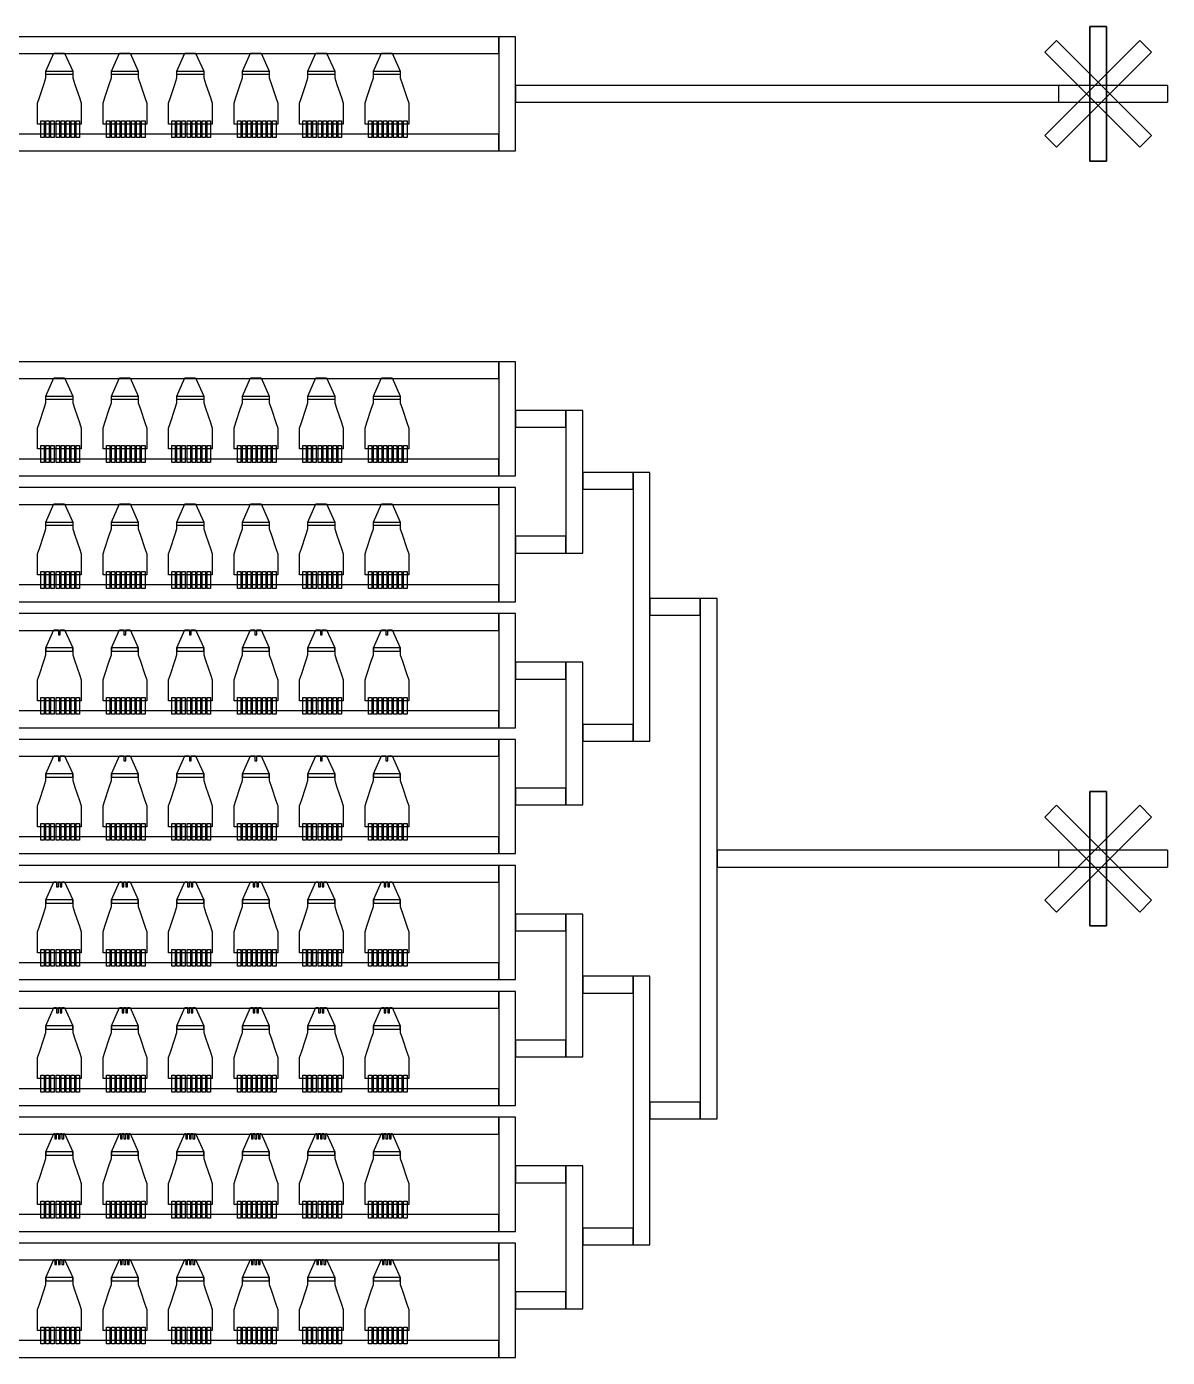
# Model space of a CAD drawing. Extents: x -45.2 to 45.2, y -25 to 2.
# Drawn here: x 8.53 to 15.33, y -24.98 to -17.05 of the extents above; entities that cross this region are included whole.
import ezdxf

# ---------------------------------------------------------------- set-up
doc = ezdxf.new("R2010")
doc.units = 0
doc.header["$MEASUREMENT"] = 0
for name, color, linetype in [('CHAMBERS', 3, 'Continuous'), ('FLOW', 4, 'Continuous'), ('SIEVE', 2, 'Continuous'), ('SPOTS', 4, 'Continuous')]:
    doc.layers.add(name, color=color, linetype=linetype)

# ---------------------------------------------------------------- blocks, each defined once
blk = doc.blocks.new('*U33')
at = {"layer": 'CHAMBERS', "linetype": 'Continuous'}
for p, q in [((0.1192, -0.014), (0.1192, -0.014)), ((0.13, -0.0927), (0.13, -0.0927))]:
    blk.add_line(p, q, dxfattribs=at)
blk.add_lwpolyline([(-0.08, 0.1035), (-0.08, 0.1435), (-0.0322, 0.2515), (0.0313, 0.2515), (0.08, 0.1435), (0.08, 0.1235), (-0.08, 0.1235), (-0.08, 0.1435), (-0.0675, 0.1435), (-0.0225, 0.1435), (0, 0.1435), (0, 0.1435), (0.0225, 0.1435), (0.0675, 0.1435), (0.08, 0.1435), (0.08, 0.1435), (0.08, 0.1035), (0.0929, 0.0648), (0.1192, -0.014), (0.13, -0.0465), (0.13, -0.0927), (0.13, -0.1715), (0.065, -0.1715), (0, -0.1715), (-0.065, -0.1715), (-0.13, -0.1715), (-0.13, -0.0927), (-0.13, -0.0465), (-0.1192, -0.014), (-0.0929, 0.0648)], close=True, dxfattribs=at)
at = {"layer": 'FLOW', "linetype": 'Continuous'}
blk.add_line((-0.08, 0.1235), (-0.08, 0.1235), dxfattribs=at)
at = {"layer": 'SIEVE', "linetype": 'Continuous'}
for points in [[(-0.11, -0.2515), (-0.11, -0.2515), (-0.11, -0.1515), (-0.09, -0.1515), (-0.09, -0.2515)], [(-0.08, -0.2515), (-0.08, -0.2515), (-0.08, -0.1515), (-0.06, -0.1515), (-0.06, -0.2515)], [(-0.05, -0.2515), (-0.05, -0.2515), (-0.05, -0.1515), (-0.03, -0.1515), (-0.03, -0.2515)], [(-0.02, -0.2515), (-0.02, -0.2515), (-0.02, -0.1515), (0, -0.1515), (0, -0.2515)], [(0.01, -0.2515), (0.01, -0.2515), (0.01, -0.1515), (0.03, -0.1515), (0.03, -0.2515)], [(0.04, -0.2515), (0.04, -0.2515), (0.04, -0.1515), (0.06, -0.1515), (0.06, -0.2515)], [(0.07, -0.2515), (0.07, -0.2515), (0.07, -0.1515), (0.09, -0.1515), (0.09, -0.2515)], [(0.1, -0.2515), (0.1, -0.2515), (0.1, -0.1515), (0.12, -0.1515), (0.12, -0.2515)]]:
    blk.add_lwpolyline(points, close=True, dxfattribs=at)
blk = doc.blocks.new('*U34')
at = {"layer": 'FLOW', "color": 0, "linetype": 'ByBlock', "lineweight": -2, "transparency": 16777216}
for p in [(16.38, 0), (16.77, 0), (17.16, 0), (17.55, 0), (17.94, 0), (18.33, 0)]:
    blk.add_blockref('*U33', p, dxfattribs=at)
blk = doc.blocks.new('*U50')
at = {"layer": 'CHAMBERS', "linetype": 'Continuous'}
for p, q in [((0, 0.1435), (0, 0.1435)), ((0.08, 0.1435), (0.08, 0.1435)), ((0.1192, -0.014), (0.1192, -0.014)), ((0.13, -0.0927), (0.13, -0.0927))]:
    blk.add_line(p, q, dxfattribs=at)
for points in [[(0.0313, 0.2515), (0.08, 0.1435), (0.08, 0.1035), (0.0929, 0.0648), (0.1192, -0.014), (0.13, -0.0465), (0.13, -0.0927), (0.13, -0.1715), (0.065, -0.1715), (0, -0.1715), (-0.065, -0.1715), (-0.13, -0.1715), (-0.13, -0.0927), (-0.13, -0.0465), (-0.1192, -0.014), (-0.0929, 0.0648), (-0.08, 0.1035), (-0.08, 0.1435), (-0.0322, 0.2515), (-0.0058, 0.2515), (-0.0057, 0.2209), (0.0049, 0.2209), (0.0048, 0.2515), (0.0313, 0.2515)], [(-0.08, 0.1235), (0.08, 0.1235), (0.08, 0.1435), (0.0675, 0.1435), (0.0225, 0.1435), (0, 0.1435), (-0.0225, 0.1435), (-0.0675, 0.1435), (-0.08, 0.1435)]]:
    blk.add_lwpolyline(points, close=True, dxfattribs=at)
at = {"layer": 'FLOW', "linetype": 'Continuous'}
blk.add_line((-0.08, 0.1235), (-0.08, 0.1235), dxfattribs=at)
at = {"layer": 'SIEVE', "linetype": 'Continuous'}
for points in [[(-0.11, -0.2515), (-0.11, -0.2515), (-0.11, -0.1515), (-0.09, -0.1515), (-0.09, -0.2515)], [(-0.08, -0.2515), (-0.08, -0.2515), (-0.08, -0.1515), (-0.06, -0.1515), (-0.06, -0.2515)], [(-0.05, -0.2515), (-0.05, -0.2515), (-0.05, -0.1515), (-0.03, -0.1515), (-0.03, -0.2515)], [(-0.02, -0.2515), (-0.02, -0.2515), (-0.02, -0.1515), (0, -0.1515), (0, -0.2515)], [(0.01, -0.2515), (0.01, -0.2515), (0.01, -0.1515), (0.03, -0.1515), (0.03, -0.2515)], [(0.04, -0.2515), (0.04, -0.2515), (0.04, -0.1515), (0.06, -0.1515), (0.06, -0.2515)], [(0.07, -0.2515), (0.07, -0.2515), (0.07, -0.1515), (0.09, -0.1515), (0.09, -0.2515)], [(0.1, -0.2515), (0.1, -0.2515), (0.1, -0.1515), (0.12, -0.1515), (0.12, -0.2515)]]:
    blk.add_lwpolyline(points, close=True, dxfattribs=at)
blk = doc.blocks.new('*U51')
at = {"layer": 'SPOTS', "color": 0, "linetype": 'ByBlock', "lineweight": -2, "transparency": 16777216}
for p in [(16.38, 0), (16.77, 0), (17.16, 0), (17.55, 0), (17.94, 0), (18.33, 0)]:
    blk.add_blockref('*U50', p, dxfattribs=at)
blk = doc.blocks.new('*U53')
at = {"layer": 'CHAMBERS', "linetype": 'Continuous'}
for p, q in [((0, 0.1435), (0, 0.1435)), ((0.08, 0.1435), (0.08, 0.1435)), ((0.1192, -0.014), (0.1192, -0.014)), ((0.13, -0.0927), (0.13, -0.0927))]:
    blk.add_line(p, q, dxfattribs=at)
for points in [[(0.0313, 0.2515), (0.08, 0.1435), (0.08, 0.1035), (0.0929, 0.0648), (0.1192, -0.014), (0.13, -0.0465), (0.13, -0.0927), (0.13, -0.1715), (0.065, -0.1715), (0, -0.1715), (-0.065, -0.1715), (-0.13, -0.1715), (-0.13, -0.0927), (-0.13, -0.0465), (-0.1192, -0.014), (-0.0929, 0.0648), (-0.08, 0.1035), (-0.08, 0.1435), (-0.0322, 0.2515), (-0.0058, 0.2515), (-0.0057, 0.2209), (0.0049, 0.2209), (0.0048, 0.2515), (0.0313, 0.2515)], [(-0.08, 0.1235), (0.08, 0.1235), (0.08, 0.1435), (0.0675, 0.1435), (0.0225, 0.1435), (0, 0.1435), (-0.0225, 0.1435), (-0.0675, 0.1435), (-0.08, 0.1435)]]:
    blk.add_lwpolyline(points, close=True, dxfattribs=at)
at = {"layer": 'FLOW', "linetype": 'Continuous'}
blk.add_line((-0.08, 0.1235), (-0.08, 0.1235), dxfattribs=at)
at = {"layer": 'SIEVE', "linetype": 'Continuous'}
for points in [[(-0.11, -0.2515), (-0.11, -0.2515), (-0.11, -0.1515), (-0.09, -0.1515), (-0.09, -0.2515)], [(-0.08, -0.2515), (-0.08, -0.2515), (-0.08, -0.1515), (-0.06, -0.1515), (-0.06, -0.2515)], [(-0.05, -0.2515), (-0.05, -0.2515), (-0.05, -0.1515), (-0.03, -0.1515), (-0.03, -0.2515)], [(-0.02, -0.2515), (-0.02, -0.2515), (-0.02, -0.1515), (0, -0.1515), (0, -0.2515)], [(0.01, -0.2515), (0.01, -0.2515), (0.01, -0.1515), (0.03, -0.1515), (0.03, -0.2515)], [(0.04, -0.2515), (0.04, -0.2515), (0.04, -0.1515), (0.06, -0.1515), (0.06, -0.2515)], [(0.07, -0.2515), (0.07, -0.2515), (0.07, -0.1515), (0.09, -0.1515), (0.09, -0.2515)], [(0.1, -0.2515), (0.1, -0.2515), (0.1, -0.1515), (0.12, -0.1515), (0.12, -0.2515)]]:
    blk.add_lwpolyline(points, close=True, dxfattribs=at)
blk = doc.blocks.new('*U54')
at = {"layer": 'SPOTS', "color": 0, "linetype": 'ByBlock', "lineweight": -2, "transparency": 16777216}
for p in [(16.38, 0), (16.77, 0), (17.16, 0), (17.55, 0), (17.94, 0), (18.33, 0)]:
    blk.add_blockref('*U53', p, dxfattribs=at)
blk = doc.blocks.new('*U55')
at = {"layer": 'CHAMBERS', "linetype": 'Continuous'}
for p, q in [((0, 0.1435), (0, 0.1435)), ((0.08, 0.1435), (0.08, 0.1435)), ((0.1192, -0.014), (0.1192, -0.014)), ((0.13, -0.0927), (0.13, -0.0927))]:
    blk.add_line(p, q, dxfattribs=at)
for points in [[(0.0313, 0.2515), (0.08, 0.1435), (0.08, 0.1035), (0.0929, 0.0648), (0.1192, -0.014), (0.13, -0.0465), (0.13, -0.0927), (0.13, -0.1715), (0.065, -0.1715), (0, -0.1715), (-0.065, -0.1715), (-0.13, -0.1715), (-0.13, -0.0927), (-0.13, -0.0465), (-0.1192, -0.014), (-0.0929, 0.0648), (-0.08, 0.1035), (-0.08, 0.1435), (-0.0322, 0.2515), (-0.0164, 0.2515), (-0.0163, 0.2209), (-0.0057, 0.2209), (-0.0057, 0.2514), (0.0049, 0.2514), (0.0049, 0.2209), (0.0155, 0.2209), (0.0155, 0.2514), (0.0313, 0.2515)], [(0.0675, 0.1435), (0.0225, 0.1435), (0, 0.1435), (-0.0225, 0.1435), (-0.0675, 0.1435), (-0.08, 0.1435), (-0.08, 0.1235), (0.08, 0.1235), (0.08, 0.1435)]]:
    blk.add_lwpolyline(points, close=True, dxfattribs=at)
at = {"layer": 'FLOW', "linetype": 'Continuous'}
blk.add_line((-0.08, 0.1235), (-0.08, 0.1235), dxfattribs=at)
at = {"layer": 'SIEVE', "linetype": 'Continuous'}
for points in [[(-0.11, -0.2515), (-0.11, -0.2515), (-0.11, -0.1515), (-0.09, -0.1515), (-0.09, -0.2515)], [(-0.08, -0.2515), (-0.08, -0.2515), (-0.08, -0.1515), (-0.06, -0.1515), (-0.06, -0.2515)], [(-0.05, -0.2515), (-0.05, -0.2515), (-0.05, -0.1515), (-0.03, -0.1515), (-0.03, -0.2515)], [(-0.02, -0.2515), (-0.02, -0.2515), (-0.02, -0.1515), (0, -0.1515), (0, -0.2515)], [(0.01, -0.2515), (0.01, -0.2515), (0.01, -0.1515), (0.03, -0.1515), (0.03, -0.2515)], [(0.04, -0.2515), (0.04, -0.2515), (0.04, -0.1515), (0.06, -0.1515), (0.06, -0.2515)], [(0.07, -0.2515), (0.07, -0.2515), (0.07, -0.1515), (0.09, -0.1515), (0.09, -0.2515)], [(0.1, -0.2515), (0.1, -0.2515), (0.1, -0.1515), (0.12, -0.1515), (0.12, -0.2515)]]:
    blk.add_lwpolyline(points, close=True, dxfattribs=at)
blk = doc.blocks.new('*U56')
at = {"layer": 'SPOTS', "color": 0, "linetype": 'ByBlock', "lineweight": -2, "transparency": 16777216}
for p in [(16.38, 0), (16.77, 0), (17.16, 0), (17.55, 0), (17.94, 0), (18.33, 0)]:
    blk.add_blockref('*U55', p, dxfattribs=at)
blk = doc.blocks.new('*U58')
at = {"layer": 'CHAMBERS', "linetype": 'Continuous'}
for p, q in [((0, 0.1435), (0, 0.1435)), ((0.08, 0.1435), (0.08, 0.1435)), ((0.1192, -0.014), (0.1192, -0.014)), ((0.13, -0.0927), (0.13, -0.0927))]:
    blk.add_line(p, q, dxfattribs=at)
for points in [[(0.0313, 0.2515), (0.08, 0.1435), (0.08, 0.1035), (0.0929, 0.0648), (0.1192, -0.014), (0.13, -0.0465), (0.13, -0.0927), (0.13, -0.1715), (0.065, -0.1715), (0, -0.1715), (-0.065, -0.1715), (-0.13, -0.1715), (-0.13, -0.0927), (-0.13, -0.0465), (-0.1192, -0.014), (-0.0929, 0.0648), (-0.08, 0.1035), (-0.08, 0.1435), (-0.0322, 0.2515), (-0.0164, 0.2515), (-0.0163, 0.2209), (-0.0057, 0.2209), (-0.0057, 0.2514), (0.0049, 0.2514), (0.0049, 0.2209), (0.0155, 0.2209), (0.0155, 0.2514), (0.0313, 0.2515)], [(0.0675, 0.1435), (0.0225, 0.1435), (0, 0.1435), (-0.0225, 0.1435), (-0.0675, 0.1435), (-0.08, 0.1435), (-0.08, 0.1235), (0.08, 0.1235), (0.08, 0.1435)]]:
    blk.add_lwpolyline(points, close=True, dxfattribs=at)
at = {"layer": 'FLOW', "linetype": 'Continuous'}
blk.add_line((-0.08, 0.1235), (-0.08, 0.1235), dxfattribs=at)
at = {"layer": 'SIEVE', "linetype": 'Continuous'}
for points in [[(-0.11, -0.2515), (-0.11, -0.2515), (-0.11, -0.1515), (-0.09, -0.1515), (-0.09, -0.2515)], [(-0.08, -0.2515), (-0.08, -0.2515), (-0.08, -0.1515), (-0.06, -0.1515), (-0.06, -0.2515)], [(-0.05, -0.2515), (-0.05, -0.2515), (-0.05, -0.1515), (-0.03, -0.1515), (-0.03, -0.2515)], [(-0.02, -0.2515), (-0.02, -0.2515), (-0.02, -0.1515), (0, -0.1515), (0, -0.2515)], [(0.01, -0.2515), (0.01, -0.2515), (0.01, -0.1515), (0.03, -0.1515), (0.03, -0.2515)], [(0.04, -0.2515), (0.04, -0.2515), (0.04, -0.1515), (0.06, -0.1515), (0.06, -0.2515)], [(0.07, -0.2515), (0.07, -0.2515), (0.07, -0.1515), (0.09, -0.1515), (0.09, -0.2515)], [(0.1, -0.2515), (0.1, -0.2515), (0.1, -0.1515), (0.12, -0.1515), (0.12, -0.2515)]]:
    blk.add_lwpolyline(points, close=True, dxfattribs=at)
blk = doc.blocks.new('*U59')
at = {"layer": 'SPOTS', "color": 0, "linetype": 'ByBlock', "lineweight": -2, "transparency": 16777216}
for p in [(16.38, 0), (16.77, 0), (17.16, 0), (17.55, 0), (17.94, 0), (18.33, 0)]:
    blk.add_blockref('*U58', p, dxfattribs=at)
blk = doc.blocks.new('*U60')
at = {"layer": 'CHAMBERS', "linetype": 'Continuous'}
for p, q in [((0, 0.1435), (0, 0.1435)), ((0.08, 0.1435), (0.08, 0.1435)), ((0.1192, -0.014), (0.1192, -0.014)), ((0.13, -0.0928), (0.13, -0.0928))]:
    blk.add_line(p, q, dxfattribs=at)
for points in [[(0.065, -0.1715), (0, -0.1715), (-0.065, -0.1715), (-0.13, -0.1715), (-0.13, -0.0928), (-0.13, -0.0465), (-0.1192, -0.014), (-0.0929, 0.0647), (-0.08, 0.1035), (-0.08, 0.1435), (-0.0322, 0.2514), (-0.0269, 0.2514), (-0.0269, 0.2209), (-0.0163, 0.221), (-0.0163, 0.2515), (-0.0057, 0.2515), (-0.0057, 0.221), (0.0049, 0.221), (0.0049, 0.2515), (0.0155, 0.2515), (0.0155, 0.221), (0.0261, 0.221), (0.026, 0.2514), (0.0313, 0.2514), (0.08, 0.1435), (0.08, 0.1035), (0.0929, 0.0647), (0.1192, -0.014), (0.13, -0.0465), (0.13, -0.0928), (0.13, -0.1715)], [(-0.0225, 0.1435), (-0.0675, 0.1435), (-0.08, 0.1435), (-0.08, 0.1235), (0.08, 0.1235), (0.08, 0.1435), (0.0675, 0.1435), (0.0225, 0.1435), (0, 0.1435)]]:
    blk.add_lwpolyline(points, close=True, dxfattribs=at)
at = {"layer": 'FLOW', "linetype": 'Continuous'}
blk.add_line((-0.08, 0.1235), (-0.08, 0.1235), dxfattribs=at)
at = {"layer": 'SIEVE', "linetype": 'Continuous'}
for points in [[(-0.11, -0.2515), (-0.11, -0.2515), (-0.11, -0.1515), (-0.09, -0.1515), (-0.09, -0.2515)], [(-0.08, -0.2515), (-0.08, -0.2515), (-0.08, -0.1515), (-0.06, -0.1515), (-0.06, -0.2515)], [(-0.05, -0.2515), (-0.05, -0.2515), (-0.05, -0.1515), (-0.03, -0.1515), (-0.03, -0.2515)], [(-0.02, -0.2515), (-0.02, -0.2515), (-0.02, -0.1515), (0, -0.1515), (0, -0.2515)], [(0.01, -0.2515), (0.01, -0.2515), (0.01, -0.1515), (0.03, -0.1515), (0.03, -0.2515)], [(0.04, -0.2515), (0.04, -0.2515), (0.04, -0.1515), (0.06, -0.1515), (0.06, -0.2515)], [(0.07, -0.2515), (0.07, -0.2515), (0.07, -0.1515), (0.09, -0.1515), (0.09, -0.2515)], [(0.1, -0.2515), (0.1, -0.2515), (0.1, -0.1515), (0.12, -0.1515), (0.12, -0.2515)]]:
    blk.add_lwpolyline(points, close=True, dxfattribs=at)
blk = doc.blocks.new('*U61')
at = {"layer": 'SPOTS', "color": 0, "linetype": 'ByBlock', "lineweight": -2, "transparency": 16777216}
for p in [(16.38, 0), (16.77, 0), (17.16, 0), (17.55, 0), (17.94, 0), (18.33, 0)]:
    blk.add_blockref('*U60', p, dxfattribs=at)
blk = doc.blocks.new('*U63')
at = {"layer": 'CHAMBERS', "linetype": 'Continuous'}
for p, q in [((0, 0.1435), (0, 0.1435)), ((0.08, 0.1435), (0.08, 0.1435)), ((0.1192, -0.014), (0.1192, -0.014)), ((0.13, -0.0928), (0.13, -0.0928))]:
    blk.add_line(p, q, dxfattribs=at)
for points in [[(0.065, -0.1715), (0, -0.1715), (-0.065, -0.1715), (-0.13, -0.1715), (-0.13, -0.0928), (-0.13, -0.0465), (-0.1192, -0.014), (-0.0929, 0.0647), (-0.08, 0.1035), (-0.08, 0.1435), (-0.0322, 0.2514), (-0.0269, 0.2514), (-0.0269, 0.2209), (-0.0163, 0.221), (-0.0163, 0.2515), (-0.0057, 0.2515), (-0.0057, 0.221), (0.0049, 0.221), (0.0049, 0.2515), (0.0155, 0.2515), (0.0155, 0.221), (0.0261, 0.221), (0.026, 0.2514), (0.0313, 0.2514), (0.08, 0.1435), (0.08, 0.1035), (0.0929, 0.0647), (0.1192, -0.014), (0.13, -0.0465), (0.13, -0.0928), (0.13, -0.1715)], [(-0.0225, 0.1435), (-0.0675, 0.1435), (-0.08, 0.1435), (-0.08, 0.1235), (0.08, 0.1235), (0.08, 0.1435), (0.0675, 0.1435), (0.0225, 0.1435), (0, 0.1435)]]:
    blk.add_lwpolyline(points, close=True, dxfattribs=at)
at = {"layer": 'FLOW', "linetype": 'Continuous'}
blk.add_line((-0.08, 0.1235), (-0.08, 0.1235), dxfattribs=at)
at = {"layer": 'SIEVE', "linetype": 'Continuous'}
for points in [[(-0.11, -0.2515), (-0.11, -0.2515), (-0.11, -0.1515), (-0.09, -0.1515), (-0.09, -0.2515)], [(-0.08, -0.2515), (-0.08, -0.2515), (-0.08, -0.1515), (-0.06, -0.1515), (-0.06, -0.2515)], [(-0.05, -0.2515), (-0.05, -0.2515), (-0.05, -0.1515), (-0.03, -0.1515), (-0.03, -0.2515)], [(-0.02, -0.2515), (-0.02, -0.2515), (-0.02, -0.1515), (0, -0.1515), (0, -0.2515)], [(0.01, -0.2515), (0.01, -0.2515), (0.01, -0.1515), (0.03, -0.1515), (0.03, -0.2515)], [(0.04, -0.2515), (0.04, -0.2515), (0.04, -0.1515), (0.06, -0.1515), (0.06, -0.2515)], [(0.07, -0.2515), (0.07, -0.2515), (0.07, -0.1515), (0.09, -0.1515), (0.09, -0.2515)], [(0.1, -0.2515), (0.1, -0.2515), (0.1, -0.1515), (0.12, -0.1515), (0.12, -0.2515)]]:
    blk.add_lwpolyline(points, close=True, dxfattribs=at)
blk = doc.blocks.new('*U64')
at = {"layer": 'SPOTS', "color": 0, "linetype": 'ByBlock', "lineweight": -2, "transparency": 16777216}
for p in [(16.38, 0), (16.77, 0), (17.16, 0), (17.55, 0), (17.94, 0), (18.33, 0)]:
    blk.add_blockref('*U63', p, dxfattribs=at)
blk = doc.blocks.new('*U78')
at = {"layer": 'CHAMBERS', "linetype": 'Continuous'}
for p, q in [((0.1192, -0.014), (0.1192, -0.014)), ((0.13, -0.0927), (0.13, -0.0927))]:
    blk.add_line(p, q, dxfattribs=at)
blk.add_lwpolyline([(-0.08, 0.1035), (-0.08, 0.1435), (-0.0322, 0.2515), (0.0313, 0.2515), (0.08, 0.1435), (0.08, 0.1235), (-0.08, 0.1235), (-0.08, 0.1435), (-0.0675, 0.1435), (-0.0225, 0.1435), (0, 0.1435), (0, 0.1435), (0.0225, 0.1435), (0.0675, 0.1435), (0.08, 0.1435), (0.08, 0.1435), (0.08, 0.1035), (0.0929, 0.0648), (0.1192, -0.014), (0.13, -0.0465), (0.13, -0.0927), (0.13, -0.1715), (0.065, -0.1715), (0, -0.1715), (-0.065, -0.1715), (-0.13, -0.1715), (-0.13, -0.0927), (-0.13, -0.0465), (-0.1192, -0.014), (-0.0929, 0.0648)], close=True, dxfattribs=at)
at = {"layer": 'FLOW', "linetype": 'Continuous'}
blk.add_line((-0.08, 0.1235), (-0.08, 0.1235), dxfattribs=at)
at = {"layer": 'SIEVE', "linetype": 'Continuous'}
for points in [[(-0.11, -0.2515), (-0.11, -0.2515), (-0.11, -0.1515), (-0.09, -0.1515), (-0.09, -0.2515)], [(-0.08, -0.2515), (-0.08, -0.2515), (-0.08, -0.1515), (-0.06, -0.1515), (-0.06, -0.2515)], [(-0.05, -0.2515), (-0.05, -0.2515), (-0.05, -0.1515), (-0.03, -0.1515), (-0.03, -0.2515)], [(-0.02, -0.2515), (-0.02, -0.2515), (-0.02, -0.1515), (0, -0.1515), (0, -0.2515)], [(0.01, -0.2515), (0.01, -0.2515), (0.01, -0.1515), (0.03, -0.1515), (0.03, -0.2515)], [(0.04, -0.2515), (0.04, -0.2515), (0.04, -0.1515), (0.06, -0.1515), (0.06, -0.2515)], [(0.07, -0.2515), (0.07, -0.2515), (0.07, -0.1515), (0.09, -0.1515), (0.09, -0.2515)], [(0.1, -0.2515), (0.1, -0.2515), (0.1, -0.1515), (0.12, -0.1515), (0.12, -0.2515)]]:
    blk.add_lwpolyline(points, close=True, dxfattribs=at)
blk = doc.blocks.new('*U80')
at = {"layer": 'FLOW', "color": 0, "linetype": 'ByBlock', "lineweight": -2, "transparency": 16777216}
for p in [(16.38, 0), (16.77, 0), (17.16, 0), (17.55, 0), (17.94, 0), (18.33, 0)]:
    blk.add_blockref('*U78', p, dxfattribs=at)

msp = doc.modelspace()

# ---------------------------------------------------------------- linework, layer by layer
at = {"layer": 'CHAMBERS', "linetype": 'Continuous'}
for p, q in [((8.8492, -20.1625), (8.8492, -20.1625)), ((9.2392, -20.1625), (9.2392, -20.1625)), ((9.6292, -20.1625), (9.6292, -20.1625)), ((10.0192, -20.1625), (10.0192, -20.1625)), ((10.4092, -20.1625), (10.4092, -20.1625)), ((10.7992, -20.1625), (10.7992, -20.1625)), ((8.86, -20.2413), (8.86, -20.2413)), ((9.25, -20.2413), (9.25, -20.2413)), ((9.64, -20.2413), (9.64, -20.2413)), ((10.03, -20.2413), (10.03, -20.2413)), ((10.42, -20.2413), (10.42, -20.2413)), ((10.81, -20.2413), (10.81, -20.2413))]:
    msp.add_line(p, q, dxfattribs=at)
for points in [[(8.65, -20.045), (8.65, -20.005), (8.6978, -19.897), (8.7613, -19.897), (8.81, -20.005), (8.81, -20.025), (8.65, -20.025), (8.65, -20.005), (8.6625, -20.005), (8.7075, -20.005), (8.73, -20.005), (8.73, -20.005), (8.7525, -20.005), (8.7975, -20.005), (8.81, -20.005), (8.81, -20.005), (8.81, -20.045), (8.8229, -20.0837), (8.8492, -20.1625), (8.86, -20.195), (8.86, -20.2413), (8.86, -20.32), (8.795, -20.32), (8.73, -20.32), (8.665, -20.32), (8.6, -20.32), (8.6, -20.2413), (8.6, -20.195), (8.6108, -20.1625), (8.6371, -20.0837)], [(9.04, -20.045), (9.04, -20.005), (9.0878, -19.897), (9.1513, -19.897), (9.2, -20.005), (9.2, -20.025), (9.04, -20.025), (9.04, -20.005), (9.0525, -20.005), (9.0975, -20.005), (9.12, -20.005), (9.12, -20.005), (9.1425, -20.005), (9.1875, -20.005), (9.2, -20.005), (9.2, -20.005), (9.2, -20.045), (9.2129, -20.0837), (9.2392, -20.1625), (9.25, -20.195), (9.25, -20.2413), (9.25, -20.32), (9.185, -20.32), (9.12, -20.32), (9.055, -20.32), (8.99, -20.32), (8.99, -20.2413), (8.99, -20.195), (9.0008, -20.1625), (9.0271, -20.0837)], [(9.43, -20.045), (9.43, -20.005), (9.4778, -19.897), (9.5413, -19.897), (9.59, -20.005), (9.59, -20.025), (9.43, -20.025), (9.43, -20.005), (9.4425, -20.005), (9.4875, -20.005), (9.51, -20.005), (9.51, -20.005), (9.5325, -20.005), (9.5775, -20.005), (9.59, -20.005), (9.59, -20.005), (9.59, -20.045), (9.6029, -20.0837), (9.6292, -20.1625), (9.64, -20.195), (9.64, -20.2413), (9.64, -20.32), (9.575, -20.32), (9.51, -20.32), (9.445, -20.32), (9.38, -20.32), (9.38, -20.2413), (9.38, -20.195), (9.3908, -20.1625), (9.4171, -20.0837)], [(9.82, -20.045), (9.82, -20.005), (9.8678, -19.897), (9.9313, -19.897), (9.98, -20.005), (9.98, -20.025), (9.82, -20.025), (9.82, -20.005), (9.8325, -20.005), (9.8775, -20.005), (9.9, -20.005), (9.9, -20.005), (9.9225, -20.005), (9.9675, -20.005), (9.98, -20.005), (9.98, -20.005), (9.98, -20.045), (9.9929, -20.0837), (10.0192, -20.1625), (10.03, -20.195), (10.03, -20.2413), (10.03, -20.32), (9.965, -20.32), (9.9, -20.32), (9.835, -20.32), (9.77, -20.32), (9.77, -20.2413), (9.77, -20.195), (9.7808, -20.1625), (9.8071, -20.0837)], [(10.21, -20.045), (10.21, -20.005), (10.2578, -19.897), (10.3213, -19.897), (10.37, -20.005), (10.37, -20.025), (10.21, -20.025), (10.21, -20.005), (10.2225, -20.005), (10.2675, -20.005), (10.29, -20.005), (10.29, -20.005), (10.3125, -20.005), (10.3575, -20.005), (10.37, -20.005), (10.37, -20.005), (10.37, -20.045), (10.3829, -20.0837), (10.4092, -20.1625), (10.42, -20.195), (10.42, -20.2413), (10.42, -20.32), (10.355, -20.32), (10.29, -20.32), (10.225, -20.32), (10.16, -20.32), (10.16, -20.2413), (10.16, -20.195), (10.1708, -20.1625), (10.1971, -20.0837)], [(10.6, -20.045), (10.6, -20.005), (10.6478, -19.897), (10.7113, -19.897), (10.76, -20.005), (10.76, -20.025), (10.6, -20.025), (10.6, -20.005), (10.6125, -20.005), (10.6575, -20.005), (10.68, -20.005), (10.68, -20.005), (10.7025, -20.005), (10.7475, -20.005), (10.76, -20.005), (10.76, -20.005), (10.76, -20.045), (10.7729, -20.0837), (10.7992, -20.1625), (10.81, -20.195), (10.81, -20.2413), (10.81, -20.32), (10.745, -20.32), (10.68, -20.32), (10.615, -20.32), (10.55, -20.32), (10.55, -20.2413), (10.55, -20.195), (10.5608, -20.1625), (10.5871, -20.0837)]]:
    msp.add_lwpolyline(points, close=True, dxfattribs=at)
at = {"layer": 'FLOW', "linetype": 'Continuous'}
for p, q in [((8.65, -20.025), (8.65, -20.025)), ((9.04, -20.025), (9.04, -20.025)), ((9.43, -20.025), (9.43, -20.025)), ((9.82, -20.025), (9.82, -20.025)), ((10.21, -20.025), (10.21, -20.025)), ((10.6, -20.025), (10.6, -20.025)), ((11.3462, -20.65), (11.3462, -20.55)), ((11.3462, -21.23), (11.3462, -21.13))]:
    msp.add_line(p, q, dxfattribs=at)
for points in [[(-8.395, -17.2147), (11.3462, -17.2147), (11.3462, -17.1147), (-8.395, -17.1147), (-8.395, -17.2147)], [(11.3462, -17.7947), (11.4462, -17.7947), (11.4462, -17.1147), (11.3462, -17.1147), (11.3462, -17.7947)], [(14.8653, -17.8549), (14.8653, -17.8549), (14.8653, -17.0545), (14.8653, -17.0545), (14.8653, -17.8549)], [(14.8653, -17.0545), (14.8653, -17.0545), (14.9653, -17.0545), (14.9653, -17.0545), (14.8653, -17.0545)], [(14.8653, -17.8549), (14.8653, -17.8549), (14.8653, -17.0545), (14.8653, -17.0545), (14.8653, -17.8549)], [(14.9653, -17.0545), (14.9653, -17.0545), (14.9653, -17.8549), (14.9653, -17.8549), (14.9653, -17.0545)], [(14.9653, -17.0545), (14.9653, -17.0545), (14.9653, -17.8549), (14.9653, -17.8549), (14.9653, -17.0545)], [(14.5969, -17.7023), (14.5969, -17.7023), (15.1629, -17.1363), (15.1629, -17.1363), (14.5969, -17.7023)], [(14.5969, -17.2071), (14.5969, -17.2071), (14.6677, -17.1363), (14.6677, -17.1363), (14.5969, -17.2071)], [(14.5969, -17.7023), (14.5969, -17.7023), (15.1629, -17.1363), (15.1629, -17.1363), (14.5969, -17.7023)], [(14.6677, -17.1363), (14.6677, -17.1363), (15.2337, -17.7023), (15.2337, -17.7023), (14.6677, -17.1363)], [(14.6677, -17.1363), (14.6677, -17.1363), (15.2337, -17.7023), (15.2337, -17.7023), (14.6677, -17.1363)], [(15.1629, -17.1363), (15.1629, -17.1363), (15.2337, -17.2071), (15.2337, -17.2071), (15.1629, -17.1363)], [(15.1629, -17.7731), (15.1629, -17.7731), (14.5969, -17.2071), (14.5969, -17.2071), (15.1629, -17.7731)], [(15.1629, -17.7731), (15.1629, -17.7731), (14.5969, -17.2071), (14.5969, -17.2071), (15.1629, -17.7731)], [(15.2337, -17.2071), (15.2337, -17.2071), (14.6677, -17.7731), (14.6677, -17.7731), (15.2337, -17.2071)], [(15.2337, -17.2071), (15.2337, -17.2071), (14.6677, -17.7731), (14.6677, -17.7731), (15.2337, -17.2071)], [(11.4462, -17.5047), (14.681, -17.5047), (14.681, -17.4047), (11.4462, -17.4047), (11.4462, -17.5047)], [(-8.395, -17.7947), (11.3462, -17.7947), (11.3462, -17.6947), (-8.395, -17.6947), (-8.395, -17.7947)], [(14.6677, -17.7731), (14.6677, -17.7731), (14.5969, -17.7023), (14.5969, -17.7023), (14.6677, -17.7731)], [(15.2337, -17.7023), (15.2337, -17.7023), (15.1629, -17.7731), (15.1629, -17.7731), (15.2337, -17.7023)], [(14.9653, -17.8549), (14.9653, -17.8549), (14.8653, -17.8549), (14.8653, -17.8549), (14.9653, -17.8549)], [(-8.395, -19.15), (11.3462, -19.15), (11.3462, -19.05), (-8.395, -19.05), (-8.395, -19.15)], [(11.3462, -19.73), (11.4462, -19.73), (11.4462, -19.05), (11.3462, -19.05), (11.3462, -19.73)], [(11.4462, -19.44), (11.7462, -19.44), (11.7462, -19.34), (11.4462, -19.34), (11.4462, -19.44)], [(11.7462, -20.19), (11.8462, -20.19), (11.8462, -19.34), (11.7462, -19.34), (11.7462, -20.19)], [(-8.395, -19.73), (11.3462, -19.73), (11.3462, -19.63), (-8.395, -19.63), (-8.395, -19.73)], [(11.8462, -19.81), (12.1462, -19.81), (12.1462, -19.71), (11.8462, -19.71), (11.8462, -19.81)], [(12.1462, -21.31), (12.2462, -21.31), (12.2462, -19.71), (12.1462, -19.71), (12.1462, -21.31)], [(-8.395, -19.9), (11.3462, -19.9), (11.3462, -19.8), (-8.395, -19.8), (-8.395, -19.9)], [(11.3462, -20.48), (11.4462, -20.48), (11.4462, -19.8), (11.3462, -19.8), (11.3462, -20.48)], [(11.4462, -20.19), (11.7462, -20.19), (11.7462, -20.09), (11.4462, -20.09), (11.4462, -20.19)], [(-8.395, -20.48), (11.3462, -20.48), (11.3462, -20.38), (-8.395, -20.38), (-8.395, -20.48)], [(12.2462, -20.56), (12.5462, -20.56), (12.5462, -20.46), (12.2462, -20.46), (12.2462, -20.56)], [(12.5462, -23.56), (12.6462, -23.56), (12.6462, -20.46), (12.5462, -20.46), (12.5462, -23.56)], [(-8.395, -20.65), (11.3462, -20.65), (11.3462, -20.55), (-8.395, -20.55), (-8.395, -20.65)], [(11.3462, -21.23), (11.4462, -21.23), (11.4462, -20.55), (11.3462, -20.55), (11.3462, -21.23)], [(11.4462, -20.94), (11.7462, -20.94), (11.7462, -20.84), (11.4462, -20.84), (11.4462, -20.94)], [(11.7462, -21.69), (11.8462, -21.69), (11.8462, -20.84), (11.7462, -20.84), (11.7462, -21.69)], [(-8.395, -21.23), (11.3462, -21.23), (11.3462, -21.13), (-8.395, -21.13), (-8.395, -21.23)], [(11.8462, -21.31), (12.1462, -21.31), (12.1462, -21.21), (11.8462, -21.21), (11.8462, -21.31)], [(-8.395, -21.4), (11.3462, -21.4), (11.3462, -21.3), (-8.395, -21.3), (-8.395, -21.4)], [(11.3462, -21.98), (11.4462, -21.98), (11.4462, -21.3), (11.3462, -21.3), (11.3462, -21.98)], [(11.4462, -21.69), (11.7462, -21.69), (11.7462, -21.59), (11.4462, -21.59), (11.4462, -21.69)], [(14.8653, -22.4099), (14.8653, -22.4099), (14.8653, -21.6094), (14.8653, -21.6094), (14.8653, -22.4099)], [(14.8653, -21.6094), (14.8653, -21.6094), (14.9653, -21.6094), (14.9653, -21.6094), (14.8653, -21.6094)], [(14.8653, -22.4099), (14.8653, -22.4099), (14.8653, -21.6094), (14.8653, -21.6094), (14.8653, -22.4099)], [(14.9653, -21.6094), (14.9653, -21.6094), (14.9653, -22.4099), (14.9653, -22.4099), (14.9653, -21.6094)], [(14.9653, -21.6094), (14.9653, -21.6094), (14.9653, -22.4099), (14.9653, -22.4099), (14.9653, -21.6094)], [(14.5969, -22.2573), (14.5969, -22.2573), (15.1629, -21.6913), (15.1629, -21.6913), (14.5969, -22.2573)], [(14.5969, -21.762), (14.5969, -21.762), (14.6677, -21.6913), (14.6677, -21.6913), (14.5969, -21.762)], [(14.5969, -22.2573), (14.5969, -22.2573), (15.1629, -21.6913), (15.1629, -21.6913), (14.5969, -22.2573)], [(14.6677, -21.6913), (14.6677, -21.6913), (15.2337, -22.2573), (15.2337, -22.2573), (14.6677, -21.6913)], [(14.6677, -21.6913), (14.6677, -21.6913), (15.2337, -22.2573), (15.2337, -22.2573), (14.6677, -21.6913)], [(15.1629, -21.6913), (15.1629, -21.6913), (15.2337, -21.762), (15.2337, -21.762), (15.1629, -21.6913)], [(15.1629, -22.328), (15.1629, -22.328), (14.5969, -21.762), (14.5969, -21.762), (15.1629, -22.328)], [(15.1629, -22.328), (15.1629, -22.328), (14.5969, -21.762), (14.5969, -21.762), (15.1629, -22.328)], [(15.2337, -21.762), (15.2337, -21.762), (14.6677, -22.328), (14.6677, -22.328), (15.2337, -21.762)], [(15.2337, -21.762), (15.2337, -21.762), (14.6677, -22.328), (14.6677, -22.328), (15.2337, -21.762)], [(-8.395, -21.98), (11.3462, -21.98), (11.3462, -21.88), (-8.395, -21.88), (-8.395, -21.98)], [(12.6462, -22.0596), (14.681, -22.0596), (14.681, -21.9596), (12.6462, -21.9596), (12.6462, -22.0596)], [(-8.395, -22.15), (11.3462, -22.15), (11.3462, -22.05), (-8.395, -22.05), (-8.395, -22.15)], [(11.3462, -22.73), (11.4462, -22.73), (11.4462, -22.05), (11.3462, -22.05), (11.3462, -22.73)], [(14.6677, -22.328), (14.6677, -22.328), (14.5969, -22.2573), (14.5969, -22.2573), (14.6677, -22.328)], [(15.2337, -22.2573), (15.2337, -22.2573), (15.1629, -22.328), (15.1629, -22.328), (15.2337, -22.2573)], [(11.4462, -22.44), (11.7462, -22.44), (11.7462, -22.34), (11.4462, -22.34), (11.4462, -22.44)], [(11.7462, -23.19), (11.8462, -23.19), (11.8462, -22.34), (11.7462, -22.34), (11.7462, -23.19)], [(14.9653, -22.4099), (14.9653, -22.4099), (14.8653, -22.4099), (14.8653, -22.4099), (14.9653, -22.4099)], [(-8.395, -22.73), (11.3462, -22.73), (11.3462, -22.63), (-8.395, -22.63), (-8.395, -22.73)], [(11.8462, -22.81), (12.1462, -22.81), (12.1462, -22.71), (11.8462, -22.71), (11.8462, -22.81)], [(12.1462, -24.31), (12.2462, -24.31), (12.2462, -22.71), (12.1462, -22.71), (12.1462, -24.31)], [(-8.395, -22.9), (11.3462, -22.9), (11.3462, -22.8), (-8.395, -22.8), (-8.395, -22.9)], [(11.3462, -23.48), (11.4462, -23.48), (11.4462, -22.8), (11.3462, -22.8), (11.3462, -23.48)], [(11.4462, -23.19), (11.7462, -23.19), (11.7462, -23.09), (11.4462, -23.09), (11.4462, -23.19)], [(-8.395, -23.48), (11.3462, -23.48), (11.3462, -23.38), (-8.395, -23.38), (-8.395, -23.48)], [(12.2462, -23.56), (12.5462, -23.56), (12.5462, -23.46), (12.2462, -23.46), (12.2462, -23.56)], [(-8.395, -23.65), (11.3462, -23.65), (11.3462, -23.55), (-8.395, -23.55), (-8.395, -23.65)], [(11.3462, -24.23), (11.4462, -24.23), (11.4462, -23.55), (11.3462, -23.55), (11.3462, -24.23)], [(11.4462, -23.94), (11.7462, -23.94), (11.7462, -23.84), (11.4462, -23.84), (11.4462, -23.94)], [(11.7462, -24.69), (11.8462, -24.69), (11.8462, -23.84), (11.7462, -23.84), (11.7462, -24.69)], [(-8.395, -24.23), (11.3462, -24.23), (11.3462, -24.13), (-8.395, -24.13), (-8.395, -24.23)], [(11.8462, -24.31), (12.1462, -24.31), (12.1462, -24.21), (11.8462, -24.21), (11.8462, -24.31)], [(-8.395, -24.4), (11.3462, -24.4), (11.3462, -24.3), (-8.395, -24.3), (-8.395, -24.4)], [(11.3462, -24.98), (11.4462, -24.98), (11.4462, -24.3), (11.3462, -24.3), (11.3462, -24.98)], [(11.4462, -24.69), (11.7462, -24.69), (11.7462, -24.59), (11.4462, -24.59), (11.4462, -24.69)], [(-8.395, -24.98), (11.3462, -24.98), (11.3462, -24.88), (-8.395, -24.88), (-8.395, -24.98)]]:
    msp.add_lwpolyline(points, close=True, dxfattribs=at)
for points in [[(15.3274, -17.4047), (14.5501, -17.4047)], [(15.3274, -17.4047), (15.3274, -17.5047)], [(14.5501, -17.5047), (15.3274, -17.5047)], [(15.3274, -21.9596), (14.5501, -21.9596)], [(15.3274, -21.9596), (15.3274, -22.0596)], [(14.5501, -22.0596), (15.3274, -22.0596)]]:
    msp.add_lwpolyline(points, dxfattribs=at)
for centre in [(14.8653, -17.0545), (14.9653, -17.0545), (14.6677, -17.1363), (15.1629, -17.1363), (14.6677, -17.7731), (15.1629, -17.7731), (14.8653, -17.8549), (14.9653, -17.8549), (14.8653, -21.6094), (14.9653, -21.6094), (14.6677, -21.6913), (15.1629, -21.6913), (14.6677, -22.328), (15.1629, -22.328), (14.8653, -22.4099), (14.9653, -22.4099)]:
    msp.add_circle(centre, 0, dxfattribs=at)
at = {"layer": 'SIEVE', "linetype": 'Continuous'}
for points in [[(8.62, -20.4), (8.62, -20.4), (8.62, -20.3), (8.64, -20.3), (8.64, -20.4)], [(8.65, -20.4), (8.65, -20.4), (8.65, -20.3), (8.67, -20.3), (8.67, -20.4)], [(8.68, -20.4), (8.68, -20.4), (8.68, -20.3), (8.7, -20.3), (8.7, -20.4)], [(8.71, -20.4), (8.71, -20.4), (8.71, -20.3), (8.73, -20.3), (8.73, -20.4)], [(8.74, -20.4), (8.74, -20.4), (8.74, -20.3), (8.76, -20.3), (8.76, -20.4)], [(8.77, -20.4), (8.77, -20.4), (8.77, -20.3), (8.79, -20.3), (8.79, -20.4)], [(8.8, -20.4), (8.8, -20.4), (8.8, -20.3), (8.82, -20.3), (8.82, -20.4)], [(8.83, -20.4), (8.83, -20.4), (8.83, -20.3), (8.85, -20.3), (8.85, -20.4)], [(9.01, -20.4), (9.01, -20.4), (9.01, -20.3), (9.03, -20.3), (9.03, -20.4)], [(9.04, -20.4), (9.04, -20.4), (9.04, -20.3), (9.06, -20.3), (9.06, -20.4)], [(9.07, -20.4), (9.07, -20.4), (9.07, -20.3), (9.09, -20.3), (9.09, -20.4)], [(9.1, -20.4), (9.1, -20.4), (9.1, -20.3), (9.12, -20.3), (9.12, -20.4)], [(9.13, -20.4), (9.13, -20.4), (9.13, -20.3), (9.15, -20.3), (9.15, -20.4)], [(9.16, -20.4), (9.16, -20.4), (9.16, -20.3), (9.18, -20.3), (9.18, -20.4)], [(9.19, -20.4), (9.19, -20.4), (9.19, -20.3), (9.21, -20.3), (9.21, -20.4)], [(9.22, -20.4), (9.22, -20.4), (9.22, -20.3), (9.24, -20.3), (9.24, -20.4)], [(9.4, -20.4), (9.4, -20.4), (9.4, -20.3), (9.42, -20.3), (9.42, -20.4)], [(9.43, -20.4), (9.43, -20.4), (9.43, -20.3), (9.45, -20.3), (9.45, -20.4)], [(9.46, -20.4), (9.46, -20.4), (9.46, -20.3), (9.48, -20.3), (9.48, -20.4)], [(9.49, -20.4), (9.49, -20.4), (9.49, -20.3), (9.51, -20.3), (9.51, -20.4)], [(9.52, -20.4), (9.52, -20.4), (9.52, -20.3), (9.54, -20.3), (9.54, -20.4)], [(9.55, -20.4), (9.55, -20.4), (9.55, -20.3), (9.57, -20.3), (9.57, -20.4)], [(9.58, -20.4), (9.58, -20.4), (9.58, -20.3), (9.6, -20.3), (9.6, -20.4)], [(9.61, -20.4), (9.61, -20.4), (9.61, -20.3), (9.63, -20.3), (9.63, -20.4)], [(9.79, -20.4), (9.79, -20.4), (9.79, -20.3), (9.81, -20.3), (9.81, -20.4)], [(9.82, -20.4), (9.82, -20.4), (9.82, -20.3), (9.84, -20.3), (9.84, -20.4)], [(9.85, -20.4), (9.85, -20.4), (9.85, -20.3), (9.87, -20.3), (9.87, -20.4)], [(9.88, -20.4), (9.88, -20.4), (9.88, -20.3), (9.9, -20.3), (9.9, -20.4)], [(9.91, -20.4), (9.91, -20.4), (9.91, -20.3), (9.93, -20.3), (9.93, -20.4)], [(9.94, -20.4), (9.94, -20.4), (9.94, -20.3), (9.96, -20.3), (9.96, -20.4)], [(9.97, -20.4), (9.97, -20.4), (9.97, -20.3), (9.99, -20.3), (9.99, -20.4)], [(10, -20.4), (10, -20.4), (10, -20.3), (10.02, -20.3), (10.02, -20.4)], [(10.18, -20.4), (10.18, -20.4), (10.18, -20.3), (10.2, -20.3), (10.2, -20.4)], [(10.21, -20.4), (10.21, -20.4), (10.21, -20.3), (10.23, -20.3), (10.23, -20.4)], [(10.24, -20.4), (10.24, -20.4), (10.24, -20.3), (10.26, -20.3), (10.26, -20.4)], [(10.27, -20.4), (10.27, -20.4), (10.27, -20.3), (10.29, -20.3), (10.29, -20.4)], [(10.3, -20.4), (10.3, -20.4), (10.3, -20.3), (10.32, -20.3), (10.32, -20.4)], [(10.33, -20.4), (10.33, -20.4), (10.33, -20.3), (10.35, -20.3), (10.35, -20.4)], [(10.36, -20.4), (10.36, -20.4), (10.36, -20.3), (10.38, -20.3), (10.38, -20.4)], [(10.39, -20.4), (10.39, -20.4), (10.39, -20.3), (10.41, -20.3), (10.41, -20.4)], [(10.57, -20.4), (10.57, -20.4), (10.57, -20.3), (10.59, -20.3), (10.59, -20.4)], [(10.6, -20.4), (10.6, -20.4), (10.6, -20.3), (10.62, -20.3), (10.62, -20.4)], [(10.63, -20.4), (10.63, -20.4), (10.63, -20.3), (10.65, -20.3), (10.65, -20.4)], [(10.66, -20.4), (10.66, -20.4), (10.66, -20.3), (10.68, -20.3), (10.68, -20.4)], [(10.69, -20.4), (10.69, -20.4), (10.69, -20.3), (10.71, -20.3), (10.71, -20.4)], [(10.72, -20.4), (10.72, -20.4), (10.72, -20.3), (10.74, -20.3), (10.74, -20.4)], [(10.75, -20.4), (10.75, -20.4), (10.75, -20.3), (10.77, -20.3), (10.77, -20.4)], [(10.78, -20.4), (10.78, -20.4), (10.78, -20.3), (10.8, -20.3), (10.8, -20.4)]]:
    msp.add_lwpolyline(points, close=True, dxfattribs=at)

# ---------------------------------------------------------------- block references
at = {"layer": 'FLOW'}
for name, p in [('*U80', (-7.65, -17.4632)), ('*U34', (-7.65, -19.3985))]:
    msp.add_blockref(name, p, dxfattribs=at)
at = {"layer": 'SPOTS'}
for name, p in [('*U51', (-7.65, -20.8985)), ('*U54', (-7.65, -21.6485)), ('*U56', (-7.65, -22.3985)), ('*U59', (-7.65, -23.1485)), ('*U61', (-7.65, -23.8985)), ('*U64', (-7.65, -24.6485))]:
    msp.add_blockref(name, p, dxfattribs=at)

doc.saveas('drawing.dxf')
